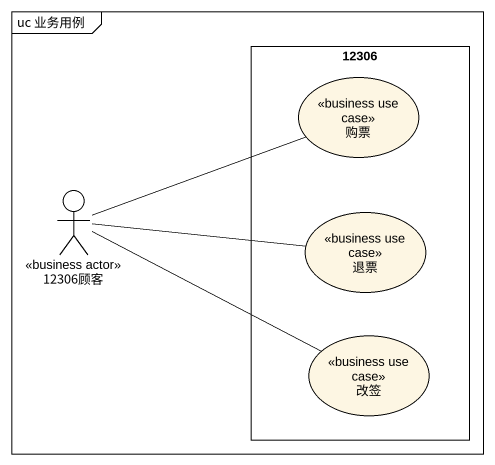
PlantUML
@startuml
mainframe uc 业务用例
rectangle "12306" as r12306 {
  usecase 购票 <<business use case>>
  usecase 退票 <<business use case>>
  usecase 改签 <<business use case>>
}
actor "12306顾客" as a12306顾客 <<business actor>>
a12306顾客 -right- 购票
a12306顾客 -right- 退票
a12306顾客 -right- 改签
@enduml
